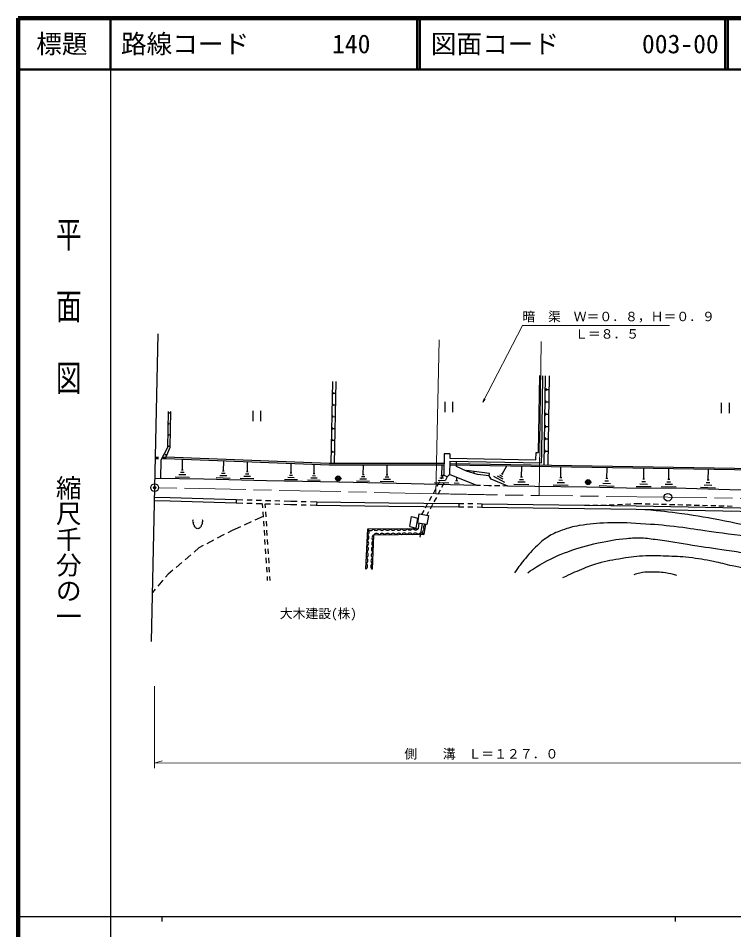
# Model space of a CAD drawing. Units: millimetres, scale not verified. Extents: x 40000 to 680000, y 20000 to 380000.
# Drawn here: x 40000 to 179408, y 202409 to 380000 of the extents above; entities that cross this region are included whole.
import ezdxf
from ezdxf.enums import TextEntityAlignment as Align

# ---------------------------------------------------------------- set-up
doc = ezdxf.new("R2010")
doc.units = ezdxf.units.MM
doc.header["$LTSCALE"] = 1000
doc.header["$PDMODE"] = 32
doc.header["$PDSIZE"] = 500
doc.linetypes.add('CHAIN', pattern=[18.5, 12, -1.5, 3.5, -1.5])
for name, color, linetype, lineweight in [('M-BGD', 7, 'Continuous', 25), ('M-BMK', 2, 'CHAIN', 13), ('M-BMK-HTXT', 7, 'Continuous', 13), ('M-BMK-OTRS', 5, 'Continuous', 25), ('M-BMK-SRVR', 3, 'Continuous', 25), ('M-STR-HTXT', 7, 'Continuous', 13), ('M-STR-STRC', 7, 'Continuous', 25), ('M-TTL', 2, 'Continuous', 140), ('M-TTL-BAND', 7, 'Continuous', 25), ('M-TTL-LINE', 7, 'Continuous', 50)]:
    doc.layers.add(name, color=color, linetype=linetype, lineweight=lineweight)
doc.layers.add('M-OTRS', color=6, linetype='Continuous')
doc.layers.add('M-TTL-TXT', color=7, linetype='Continuous')
doc.styles.add('@ＭＳ ゴシック', font='')
doc.styles.add('ＭＳ ゴシック', font='')
doc.styles.get('@ＭＳ ゴシック').set_extended_font_data('@MS Gothic')
doc.styles.get('ＭＳ ゴシック').set_extended_font_data('MS Gothic')

# ---------------------------------------------------------------- blocks, each defined once
blk = doc.blocks.new('open_arrow')
at = {"color": 0, "linetype": 'Continuous', "lineweight": -2}
blk.add_lwpolyline([(7.5, 1.25), (0, 0), (7.5, -1.25)], dxfattribs=at)

msp = doc.modelspace()

# ---------------------------------------------------------------- linework, layer by layer
at = {"layer": 'M-BGD'}
for p, q in [((101249, 309241), (100909, 293245)), ((101899, 309228), (101559, 293245)), ((141370, 295369), (141600, 310368)), ((142453, 292946), (142720, 310350)), ((143253, 292934), (143520, 310338)), ((142831, 307388), (142839, 307903)), ((142835, 307645), (143478, 307635)), ((101362, 306745), (101370, 307132)), ((101366, 306938), (101850, 306928)), ((142797, 304989), (142805, 305502)), ((101304, 304462), (101312, 304856)), ((101308, 304659), (101801, 304649)), ((123127, 305268), (123127, 303268)), ((124627, 305268), (124627, 303268)), ((142801, 305245), (143442, 305236)), ((176982, 305042), (176983, 303042)), ((178482, 305043), (178483, 303043)), ((69326, 302970), (69331, 303250)), ((69328, 303110), (69678, 303104)), ((69683, 303392), (69560, 296337)), ((85700, 303490), (85701, 301490)), ((87200, 303491), (87201, 301491)), ((101260, 302184), (101268, 302575)), ((101264, 302380), (101753, 302369)), ((142756, 302588), (142764, 303104)), ((142760, 302846), (143405, 302836)), ((69289, 300872), (69294, 301152)), ((69292, 301012), (69642, 301006)), ((101215, 299906), (101223, 300294)), ((142722, 300189), (142730, 300703)), ((142726, 300446), (143368, 300436)), ((69251, 298714), (69256, 298994)), ((69254, 298854), (69604, 298848)), ((101219, 300100), (101705, 300090)), ((69212, 296468), (69217, 296748)), ((69214, 296608), (69564, 296602)), ((101169, 297627), (101177, 298014)), ((101173, 297820), (101656, 297810)), ((142694, 297793), (142702, 298299)), ((142698, 298046), (143331, 298036)), ((68639, 294895), (68747, 295102)), ((68693, 294998), (68952, 294863)), ((69560, 296337), (68785, 294458)), ((101125, 295349), (101133, 295732)), ((101129, 295541), (101608, 295531)), ((123003, 295125), (122950, 291100)), ((124083, 295110), (123003, 295125)), ((124083, 295110), (124073, 294317)), ((140868, 293997), (140910, 295393)), ((140910, 295393), (141370, 295369)), ((142658, 295394), (142666, 295899)), ((142662, 295646), (143294, 295637)), ((66710, 294247), (67343, 294232)), ((66716, 294507), (67349, 294492)), ((68142, 294213), (68775, 294198)), ((68148, 294473), (68781, 294458)), ((68775, 294198), (68781, 294458)), ((71977, 291966), (72007, 294075)), ((79980, 291745), (80035, 293768)), ((84636, 291598), (84690, 293591)), ((93154, 291351), (93190, 293266)), ((97638, 291231), (97674, 293095)), ((124064, 293697), (124030, 291086)), ((124059, 293246), (189401, 292180)), ((124073, 294317), (140868, 293997)), ((125381, 292685), (125374, 293672)), ((72322, 291492), (71619, 291502)), ((72153, 291963), (71801, 291968)), ((80305, 291286), (79630, 291305)), ((80149, 291740), (79811, 291750)), ((84802, 291593), (84470, 291602)), ((93313, 291348), (92994, 291354)), ((107217, 291067), (107260, 292985)), ((111859, 291005), (111903, 292986)), ((122527, 290863), (122574, 292986)), ((124055, 292986), (189422, 291920)), ((127330, 291781), (125381, 292685)), ((127341, 291868), (127330, 291781)), ((131832, 291320), (127341, 291868)), ((128809, 291311), (128854, 291683)), ((131772, 290824), (131832, 291320)), ((134452, 291111), (134182, 291257)), ((134317, 291184), (135195, 292805)), ((138054, 290572), (138088, 292757)), ((145714, 290456), (145744, 292632)), ((154679, 290294), (154737, 292486)), ((161858, 290171), (161873, 292369)), ((166751, 290119), (166766, 292289)), ((174404, 289977), (174470, 292164)), ((73363, 290539), (70551, 290580)), ((72666, 291018), (71260, 291038)), ((81292, 290359), (78594, 290433)), ((80630, 290827), (79281, 290864)), ((85928, 290233), (83271, 290305)), ((85276, 290694), (83947, 290730)), ((84956, 291146), (84292, 291164)), ((94406, 290050), (91852, 290099)), ((93776, 290488), (92499, 290512)), ((93465, 290919), (92826, 290932)), ((98857, 289965), (96371, 290012)), ((98243, 290391), (97001, 290415)), ((97941, 290811), (97319, 290823)), ((97793, 291228), (97482, 291234)), ((108467, 289760), (105910, 289818)), ((107837, 290201), (106559, 290229)), ((107527, 290634), (106888, 290648)), ((107377, 291064), (107057, 291071)), ((113149, 289655), (110508, 289714)), ((112499, 290110), (111179, 290140)), ((112179, 290557), (111519, 290572)), ((112024, 291001), (111693, 291009)), ((123912, 289416), (121080, 289478)), ((121649, 288838), (122127, 289716)), ((123214, 289903), (121799, 289935)), ((122871, 290383), (122163, 290399)), ((122704, 290859), (122350, 290867)), ((122415, 290242), (122829, 291001)), ((122957, 289478), (122489, 288594)), ((122829, 291001), (122950, 291100)), ((123576, 290648), (122829, 291001)), ((123576, 290648), (123237, 290008)), ((124030, 291086), (123576, 290648)), ((129361, 288995), (124030, 291086)), ((125656, 289837), (125196, 289848)), ((125426, 289843), (125441, 290532)), ((132171, 290179), (131772, 290824)), ((134812, 289518), (132651, 290688)), ((134467, 290171), (133387, 290756)), ((134392, 290677), (133852, 290970)), ((138767, 289589), (137310, 289611)), ((138410, 290080), (137682, 290091)), ((138236, 290569), (137871, 290574)), ((146426, 289479), (144975, 289498)), ((146070, 289967), (145345, 289977)), ((145895, 290453), (145533, 290458)), ((155031, 289797), (154300, 289816)), ((154861, 290289), (154496, 290299)), ((162221, 289680), (161488, 289685)), ((162041, 290170), (161675, 290173)), ((167109, 289634), (166386, 289639)), ((166932, 290118), (166570, 290120)), ((174753, 289480), (174024, 289502)), ((174586, 289972), (174221, 289983)), ((120883, 287433), (121361, 288311)), ((122209, 288064), (121741, 287180)), ((125876, 289372), (124956, 289393)), ((130089, 288973), (129361, 288995)), ((131689, 288924), (130689, 288955)), ((132207, 288914), (131689, 288924)), ((133807, 288885), (132807, 288903)), ((135406, 288855), (134406, 288874)), ((139488, 289092), (136574, 289137)), ((147145, 288985), (144243, 289025)), ((156101, 288794), (153178, 288871)), ((155383, 289300), (153922, 289339)), ((163313, 288696), (160382, 288716)), ((162584, 289189), (161118, 289199)), ((168188, 288663), (165294, 288682)), ((167468, 289150), (166021, 289160)), ((175817, 288475), (172902, 288564)), ((175103, 288983), (173645, 289027)), ((82471, 286227), (82451, 285578)), ((82471, 286227), (83784, 286191)), ((84583, 286169), (85583, 286141)), ((86383, 286119), (87382, 286091)), ((88182, 286069), (89182, 286041)), ((89981, 286019), (90981, 285991)), ((91781, 285969), (93093, 285933)), ((93093, 285933), (94323, 285895)), ((120117, 286028), (120595, 286906)), ((121460, 286649), (120993, 285765)), ((82453, 285578), (83765, 285541)), ((84565, 285519), (85564, 285491)), ((86364, 285469), (87364, 285441)), ((87553, 285436), (87606, 284622)), ((88055, 285422), (88107, 284632)), ((88163, 285419), (89163, 285391)), ((89963, 285369), (90962, 285341)), ((91762, 285319), (93075, 285283)), ((93075, 285283), (94303, 285246)), ((95103, 285221), (96103, 285191)), ((95122, 285871), (96122, 285841)), ((96902, 285167), (98131, 285130)), ((96921, 285817), (98151, 285779)), ((98151, 285779), (98131, 285130)), ((119351, 284623), (119829, 285501)), ((120712, 285235), (120245, 284351)), ((125835, 285467), (125829, 284817)), ((125829, 284817), (126785, 284807)), ((125835, 285467), (126791, 285457)), ((127585, 284799), (128584, 284789)), ((127591, 285449), (128591, 285439)), ((129384, 284780), (130340, 284771)), ((129391, 285430), (130347, 285421)), ((130347, 285421), (130340, 284771)), ((87717, 282915), (86115, 282201)), ((87658, 283824), (87722, 282826)), ((88158, 283833), (88223, 282835)), ((116304, 280952), (116650, 282906)), ((116650, 282906), (117845, 282619)), ((117499, 280664), (117845, 282619)), ((118650, 283338), (119063, 284097)), ((119964, 283821), (119626, 283180)), ((83284, 280938), (81683, 280224)), ((85385, 281875), (84015, 281264)), ((87774, 282028), (87839, 281030)), ((88274, 282037), (88339, 281039)), ((108101, 280498), (117981, 280595)), ((116304, 280952), (117499, 280664)), ((117981, 280595), (118140, 281580)), ((118316, 278901), (118732, 281484)), ((119325, 281389), (119005, 279405)), ((80110, 279397), (78783, 278699)), ((81683, 280224), (80819, 279770)), ((87890, 280232), (87955, 279234)), ((88391, 280241), (88455, 279243)), ((107750, 272686), (108101, 280498)), ((109249, 279309), (108949, 272632)), ((119005, 279405), (109249, 279309)), ((76039, 277257), (75175, 276802)), ((78075, 278327), (76747, 277629)), ((88006, 278435), (88071, 277437)), ((88507, 278444), (88572, 277447)), ((73638, 275486), (72499, 274511)), ((75175, 276802), (74246, 276007)), ((88123, 276639), (88187, 275641)), ((88623, 276648), (88688, 275650)), ((71891, 273991), (70751, 273015)), ((88239, 274843), (88304, 273845)), ((88739, 274852), (88804, 273854)), ((70144, 272495), (69214, 271699)), ((88355, 273047), (88420, 272049)), ((88856, 273056), (88920, 272058)), ((68171, 270490), (67192, 269354)), ((69214, 271699), (68694, 271095)), ((88471, 271250), (88524, 270437)), ((88972, 271259), (89023, 270469)), ((66669, 268748), (66148, 268144))]:
    msp.add_line(p, q, dxfattribs=at)
for points in [[(124064, 293697), (141929, 293357), (141990, 295360), (142220, 310358)], [(69184, 303400), (69060, 296346), (67794, 293930), (67739, 290320)], [(68775, 294198), (100556, 292985), (122975, 292986)], [(122978, 293246), (100561, 293245), (68785, 294458)], [(131772, 290824), (129456, 291106), (127330, 291781)], [(129361, 288995), (116560, 289278), (102385, 289597), (88383, 289866), (76166, 290199), (66626, 290336)], [(196748, 288179), (192434, 288002), (185701, 288074), (178629, 288090), (170071, 288350), (158530, 288429), (150734, 288636), (140646, 288774), (135406, 288855), (132171, 290179)], [(66534, 286068), (69576, 285965), (82451, 285578)], [(66548, 286718), (69597, 286615), (82471, 286227)], [(98142, 285129), (112221, 284946), (125829, 284817)], [(98151, 285779), (112228, 285596), (125835, 285467)], [(130338, 284771), (150329, 284496), (155446, 284422), (160375, 284326)], [(130347, 285421), (150338, 285146), (155457, 285072), (160388, 284976)], [(160376, 284326), (180667, 283944), (193865, 283704)], [(160388, 284976), (180679, 284594), (193877, 284354)]]:
    msp.add_lwpolyline(points, dxfattribs=at)
msp.add_lwpolyline([(118121, 283423), (119923, 283133), (119633, 281339), (117831, 281630)], close=True, dxfattribs=at)
for centre, radius in [((102324, 290331), 500), ((102324, 290331), 360), ((102324, 290331), 200), ((102324, 290331), 60), ((151032, 289617), 500), ((151032, 289617), 360), ((151032, 289617), 200), ((151032, 289617), 60)]:
    msp.add_circle(centre, radius, dxfattribs=at)
for centre, radius, start, end in [((74293, 282019), 316, 132.96537, 238.49571), ((74413, 281563), 341, 146.74945, 246.68893), ((74523, 281125), 275, 152.98909, 271.06157), ((74815, 280890), 290, 187.81694, 304.29798), ((75143, 280886), 287, 234.94619, 353.01868), ((75433, 281126), 275, 268.97832, 27.05081), ((75543, 281564), 341, 293.35096, 33.29044), ((75663, 282020), 316, 301.54419, 47.07452), ((117429, 280942), 652, 213.24703, 327.8766), ((119512, 280850), 571, 109.14987, 232.52587), ((107656, 278841), 670, 300.94627, 53.90787), ((107706, 279957), 670, 300.94627, 53.90787), ((108646, 280856), 652, 213.24703, 327.8766), ((109590, 278736), 667, 120.81074, 234.0434), ((109744, 280866), 652, 213.24703, 327.8766), ((109794, 278975), 640, 32.63484, 148.48879), ((110842, 280877), 652, 213.24703, 327.8766), ((110878, 278985), 640, 32.63484, 148.48879), ((111940, 280888), 652, 213.24703, 327.8766), ((111962, 278996), 640, 32.63484, 148.48879), ((113038, 280899), 652, 213.24703, 327.8766), ((113046, 279007), 640, 32.63484, 148.48879), ((114130, 279017), 640, 32.63484, 148.48879), ((114135, 280909), 652, 213.24703, 327.8766), ((115214, 279028), 640, 32.63484, 148.48879), ((115233, 280920), 652, 213.24703, 327.8766), ((116298, 279039), 640, 32.63484, 148.48879), ((116331, 280931), 652, 213.24703, 327.8766), ((117382, 279049), 640, 32.63484, 148.48879), ((118466, 279060), 640, 32.63484, 148.48879), ((119352, 279858), 571, 109.14987, 232.52587), ((107556, 276609), 670, 300.94627, 53.90787), ((107606, 277725), 670, 300.94627, 53.90787), ((109490, 276511), 667, 120.81074, 234.0434), ((109540, 277623), 667, 120.81074, 234.0434), ((107506, 275493), 670, 300.94627, 53.90787), ((109440, 275398), 667, 120.81074, 234.0434), ((107405, 273261), 670, 300.94627, 53.90787), ((107455, 274377), 670, 300.94627, 53.90787), ((109340, 273172), 667, 120.81074, 234.0434), ((109390, 274285), 667, 120.81074, 234.0434)]:
    msp.add_arc(centre, radius, start, end, dxfattribs=at)
for points, knots in [([(162095, 284294), (165531, 283997), (166476, 283903), (169269, 283527), (172555, 283085), (174380, 282726), (177635, 282095), (180924, 281458), (182746, 281000), (186007, 280231), (187662, 279840), (188541, 279381), (190228, 279168), (192528, 278876), (193843, 279014), (196162, 278997), (199014, 278976), (200611, 279080), (203463, 279088), (205212, 279093), (206192, 278985), (207941, 279028), (211563, 279116), (213581, 279491), (217203, 279507), (220558, 279522), (222434, 279275), (225776, 278977), (228997, 278690), (230793, 278445), (234004, 278068), (236319, 277796), (237599, 277486), (239924, 277325), (243008, 277110), (244746, 277108), (247836, 277181), (251540, 277268), (253606, 277533), (257300, 277809), (260199, 278027), (261830, 278074), (264716, 278422), (267546, 278763), (269130, 278999), (271924, 279568), (275507, 280298), (277433, 281070), (281017, 281796), (284165, 282434), (285969, 282569), (289159, 282946), (293916, 283508), (296607, 283556), (301377, 283988), (304251, 284248), (305849, 284561), (308733, 284681), (311925, 284814), (313727, 284680), (316905, 284355), (319347, 284104), (320757, 284106), (323125, 283459), (323862, 283258), (324139, 283196), (324995, 282889)], [0, 0, 0, 0, 1, 1, 1, 2, 2, 2, 3, 3, 3, 4, 4, 4, 5, 5, 5, 6, 6, 6, 7, 7, 7, 8, 8, 8, 9, 9, 9, 10, 10, 10, 11, 11, 11, 12, 12, 12, 13, 13, 13, 14, 14, 14, 15, 15, 15, 16, 16, 16, 17, 17, 17, 18, 18, 18, 19, 19, 19, 20, 20, 20, 21, 21, 21, 22, 22, 22, 22]), ([(324187, 281150), (322416, 281598), (321891, 281719), (320397, 281969), (318617, 282266), (317601, 282317), (315801, 282442), (312764, 282652), (311053, 282777), (308010, 282675), (304739, 282566), (302928, 282181), (299669, 281878), (297864, 281710), (296850, 281649), (295047, 281458), (293746, 281319), (293016, 281243), (291721, 281058), (288490, 280597), (286685, 280302), (283477, 279708), (279705, 279011), (277587, 278621), (273873, 277664), (270996, 276923), (269473, 276196), (266607, 275414), (264699, 274894), (263630, 274589), (261688, 274212), (260009, 273886), (259065, 273649), (257356, 273569), (255125, 273464), (253868, 273592), (251643, 273778), (247938, 274088), (245891, 274523), (242202, 274977), (238938, 275379), (237110, 275604), (233843, 275978), (231196, 276280), (229704, 276377), (227060, 276706), (225037, 276958), (223922, 277245), (221893, 277444), (218956, 277732), (217302, 277797), (214354, 277927), (211842, 278038), (210433, 278143), (207919, 278101), (205634, 278064), (204365, 277791), (202082, 277719), (199855, 277649), (198606, 277736), (196378, 277748), (193562, 277762), (191977, 277582), (189168, 277787), (187299, 277923), (186305, 278386), (184454, 278672), (180616, 279266), (178448, 279471), (174602, 280004), (172280, 280326), (170990, 280587), (168662, 280858), (166179, 281147), (164785, 281305), (162290, 281453), (159376, 281626), (157738, 281756), (154820, 281675), (152648, 281614), (151426, 281496), (149283, 281140), (147972, 280922), (147250, 280700), (145993, 280268), (144989, 279924), (144435, 279677), (143525, 279130), (142701, 278635), (142262, 278310), (141547, 277667), (140391, 276629), (139814, 275965), (138816, 274774), (137924, 273708), (137634, 273308), (136668, 271936)], [0, 0, 0, 0, 1, 1, 1, 2, 2, 2, 3, 3, 3, 4, 4, 4, 5, 5, 5, 6, 6, 6, 7, 7, 7, 8, 8, 8, 9, 9, 9, 10, 10, 10, 11, 11, 11, 12, 12, 12, 13, 13, 13, 14, 14, 14, 15, 15, 15, 16, 16, 16, 17, 17, 17, 18, 18, 18, 19, 19, 19, 20, 20, 20, 21, 21, 21, 22, 22, 22, 23, 23, 23, 24, 24, 24, 25, 25, 25, 26, 26, 26, 27, 27, 27, 28, 28, 28, 29, 29, 29, 30, 30, 30, 31, 31, 31, 32, 32, 32, 32]), ([(139259, 271979), (140736, 272991), (141198, 273283), (142506, 274006), (144210, 274947), (145220, 275388), (147049, 276054), (149329, 276883), (150644, 277269), (153016, 277781), (155177, 278247), (156405, 278454), (158605, 278667), (159672, 278770), (160277, 278797), (161348, 278758), (162596, 278714), (163290, 278587), (164529, 278426), (167210, 278075), (168697, 277771), (171370, 277365), (173948, 276974), (175391, 276751), (177971, 276376), (180908, 275950), (182544, 275631), (185496, 275321), (188898, 274963), (190809, 274770), (194228, 274659), (196400, 274589), (197619, 274598), (199791, 274652), (203125, 274734), (204988, 274897), (208320, 275026), (211391, 275145), (213112, 275357), (216184, 275284), (218796, 275221), (220252, 275007), (222848, 274716), (226032, 274360), (227837, 274230), (230965, 273537), (233584, 272956), (234519, 272679), (237580, 271684)], [0, 0, 0, 0, 1, 1, 1, 2, 2, 2, 3, 3, 3, 4, 4, 4, 5, 5, 5, 6, 6, 6, 7, 7, 7, 8, 8, 8, 9, 9, 9, 10, 10, 10, 11, 11, 11, 12, 12, 12, 13, 13, 13, 14, 14, 14, 15, 15, 15, 16, 16, 16, 16]), ([(223815, 270623), (220639, 271313), (219681, 271507), (216994, 271824), (214047, 272171), (212371, 272094), (209405, 272207), (207465, 272280), (206376, 272406), (204435, 272341), (202357, 272271), (201207, 271992), (199130, 271915), (197115, 271840), (195984, 271909), (193969, 271970), (191783, 272036), (190562, 272170), (188377, 272269), (186621, 272348), (185629, 272268), (183879, 272440), (182002, 272624), (180973, 272915), (179125, 273296), (177694, 273590), (176921, 273886), (175486, 274164), (173621, 274524), (172570, 274715), (170681, 274919), (168923, 275109), (167930, 275137), (166164, 275201), (164639, 275257), (163782, 275324), (162258, 275248), (160467, 275157), (159466, 275028), (157695, 274746), (155815, 274447), (154748, 274301), (152918, 273774), (151660, 273412), (150983, 273117), (149768, 272631), (148296, 272042), (147810, 271798), (146071, 270959)], [0, 0, 0, 0, 1, 1, 1, 2, 2, 2, 3, 3, 3, 4, 4, 4, 5, 5, 5, 6, 6, 6, 7, 7, 7, 8, 8, 8, 9, 9, 9, 10, 10, 10, 11, 11, 11, 12, 12, 12, 13, 13, 13, 14, 14, 14, 15, 15, 15, 16, 16, 16, 16]), ([(168306, 271415), (167297, 271715), (166966, 271797), (166087, 271939), (164950, 272123), (164294, 272111), (163142, 272093), (162333, 272080), (161867, 272087), (161079, 271899), (160621, 271790), (160443, 271741), (159925, 271545)], [0, 0, 0, 0, 1, 1, 1, 2, 2, 2, 3, 3, 3, 4, 4, 4, 4])]:
    msp.add_open_spline(points, degree=3, knots=knots, dxfattribs=at)
at = {"layer": 'M-BMK'}
msp.add_line((121360, 287365), (66588, 288545), dxfattribs=at)
msp.add_lwpolyline([(192651, 286324), (166570, 286675), (141484, 287013)], dxfattribs=at)
msp.add_arc((175070, 2781787), 2495000, 268.76649, 269.2287, dxfattribs=at)
at = {"layer": 'M-BMK-OTRS'}
for p, q in [((66588, 288545), (67233, 318538)), ((65942, 258552), (66588, 288545))]:
    msp.add_line(p, q, dxfattribs=at)
at = {"layer": 'M-BMK-SRVR'}
for centre in [(66588, 288545), (166570, 286675)]:
    msp.add_circle(centre, 750, dxfattribs=at)
at = {"layer": 'M-OTRS'}
msp.add_point((66588, 288545), dxfattribs=at)
at = {"layer": 'M-STR-HTXT'}
for p, q in [((121360, 287365), (122006, 317358)), ((141484, 287013), (141888, 317010)), ((66552, 233898), (66547, 249898)), ((66552, 234898), (68052, 235298)), ((66552, 234898), (193894, 234942))]:
    msp.add_line(p, q, dxfattribs=at)
msp.add_lwpolyline([(130528, 305173), (138221, 320113), (166893, 320123)], dxfattribs=at)
at = {"layer": 'M-STR-STRC'}
for p, q in [((150338, 285146), (151338, 285152)), ((151938, 285155), (152938, 285160)), ((153538, 285164), (154538, 285169)), ((155138, 285172), (155430, 285174)), ((155430, 285174), (156137, 285214)), ((156736, 285249), (157734, 285306)), ((158333, 285340), (159332, 285397)), ((159931, 285432), (160515, 285465)), ((160515, 285465), (161514, 285438)), ((162114, 285422), (163114, 285395)), ((163714, 285379), (164713, 285352)), ((165313, 285336), (166313, 285308)), ((166912, 285292), (167912, 285265)), ((168512, 285249), (169511, 285222)), ((170111, 285206), (171111, 285179)), ((171711, 285162), (172710, 285135)), ((173310, 285119), (174310, 285092)), ((174909, 285076), (175909, 285049)), ((176509, 285033), (177508, 285006)), ((178108, 284989), (179108, 284962))]:
    msp.add_line(p, q, dxfattribs=at)
at = {"layer": 'M-TTL'}
for p, q in [((40000, 380000), (40000, 20000)), ((680000, 380000), (40000, 380000))]:
    msp.add_line(p, q, dxfattribs=at)
at = {"layer": 'M-TTL-BAND'}
for p, q in [((58000, 370000), (58000, 20000)), ((40000, 205000), (579000, 205000)), ((68000, 205000), (68000, 204000)), ((168000, 205000), (168000, 204000))]:
    msp.add_line(p, q, dxfattribs=at)
at = {"layer": 'M-TTL-LINE'}
for p, q in [((58000, 380000), (58000, 370000)), ((117750, 380000), (117750, 370000)), ((118250, 380000), (118250, 370000)), ((177750, 380000), (177750, 370000)), ((178250, 380000), (178250, 370000)), ((40000, 370000), (680000, 370000))]:
    msp.add_line(p, q, dxfattribs=at)

# ---------------------------------------------------------------- block references
at = {"layer": 'M-STR-HTXT', "xscale": 100, "yscale": 100, "rotation": 62.8}
msp.add_blockref('open_arrow', (130528, 305173), dxfattribs=at)

# ---------------------------------------------------------------- texts
at = {"layer": 'M-BMK-HTXT', "style": 'ＭＳ ゴシック'}
msp.add_text('大木建設(株)', height=1833, rotation=0.02, dxfattribs=at).set_placement((98459, 264022), align=Align.MIDDLE_CENTER)
at = {"layer": 'M-STR-HTXT', "style": 'ＭＳ ゴシック'}
for s, p in [('暗\u3000渠\u3000Ｗ＝０．８，Ｈ＝０．９', (138221, 320413)), ('Ｌ＝８．５', (148463, 317031))]:
    msp.add_text(s, height=1833, rotation=0.02, dxfattribs=at).set_placement(p, align=Align.BOTTOM_LEFT)
msp.add_text('側\u3000\u3000溝\u3000Ｌ＝１２７．０', height=1833, rotation=0.02, dxfattribs=at).set_placement((130223, 235220), align=Align.BOTTOM_CENTER)
at = {"layer": 'M-TTL-BAND', "style": '@ＭＳ ゴシック', "width": 1.4}
msp.add_text('平  面  図', height=3666, rotation=270, dxfattribs=at).set_placement((49777, 306475), align=Align.MIDDLE_RIGHT)
at = {"layer": 'M-TTL-BAND', "style": '@ＭＳ ゴシック'}
msp.add_text('縮尺千分の一', height=3666, rotation=270, dxfattribs=at).set_placement((49777, 261030), align=Align.MIDDLE_RIGHT)
at = {"layer": 'M-TTL-TXT', "style": 'ＭＳ ゴシック'}
msp.add_text('標題', height=3666, dxfattribs=at).set_placement((48500, 375000), align=Align.MIDDLE_CENTER)
for s, p in [('路線コード', (60000, 375000)), ('140', (101142, 375000)), ('図面コード', (120380, 375000)), ('003-00', (161521, 375000))]:
    msp.add_text(s, height=3666, dxfattribs=at).set_placement(p, align=Align.MIDDLE_LEFT)

doc.saveas('drawing.dxf')
